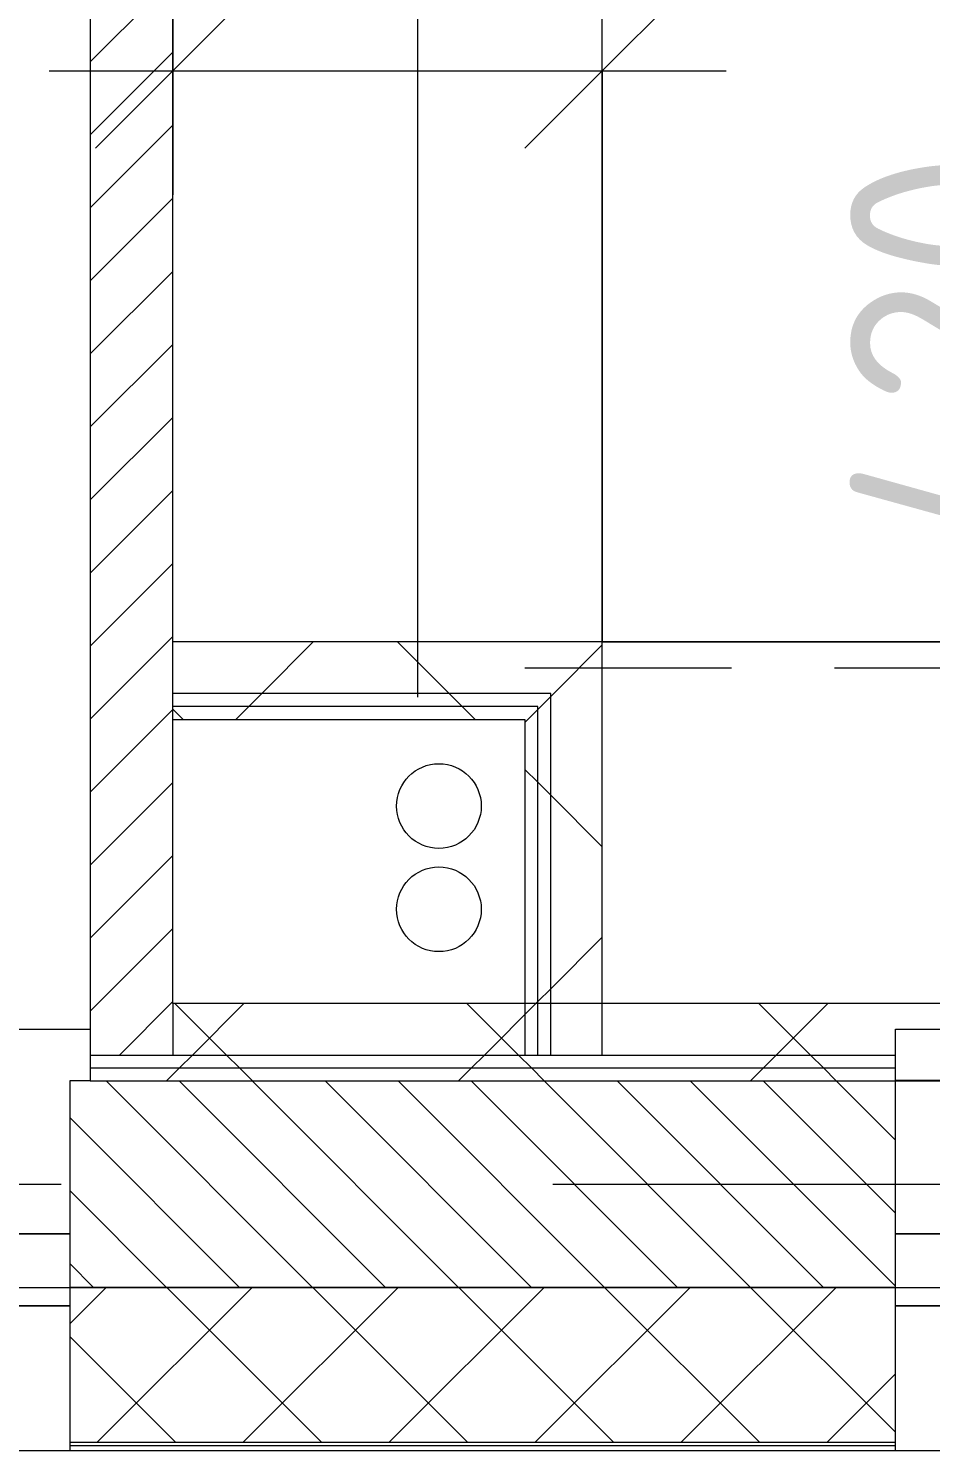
# Model space of a CAD drawing. Header units: millimetres. Extents: x 81037 to 284518, y -8553 to 29000.
# Drawn here: x 91890 to 92764, y -258 to 1119 of the extents above; entities that cross this region are included whole.
import ezdxf

# ---------------------------------------------------------------- set-up
doc = ezdxf.new("R2010")
doc.units = ezdxf.units.MM
doc.linetypes.add('ADSK_Штрих_ш2 п1', pattern=[300, 200, -100])
doc.linetypes.add('Осевая', pattern=[3175, 634.9999999999999, -476.25, 1587.5, -476.25])
for name, color, linetype, lineweight in [('A-ANNO-DIMS', 7, 'Continuous', 9), ('A-ANNO-DIMS-100', 7, 'Continuous', 9), ('A-DETL', 7, 'Continuous', 9), ('A-DETL-1', 7, 'ADSK_Штрих_ш2 п1', 9), ('A-GLAZ', 7, 'Continuous', 9), ('A-WALL', 7, 'Continuous', 9), ('A-WALL-1', 7, 'Continuous', 13), ('A-WALL-IDEN', 7, 'Continuous', 9), ('I-WALL', 7, 'Continuous', 9), ('Оси-2', 7, 'Осевая', 9)]:
    doc.layers.add(name, color=color, linetype=linetype, lineweight=lineweight)
for name, color, linetype, lineweight, true_color in [('A-WALL-2', 7, 'Continuous', 13, 0x008040), ('I-WALL-2', 7, 'Continuous', 9, 0x008040), ('I-WALL-3', 7, 'Continuous', 25, 0x008040)]:
    doc.layers.add(name, color=color, linetype=linetype, lineweight=lineweight, true_color=true_color)
doc.styles.add('ISOCPEUR_1', font='isocpeur.ttf', dxfattribs={"width": 0.9, "height": 200})
doc.dimstyles.new('ISO-2_0_0_9К_Средний_округл2', dxfattribs={"dimscale": 304.8, "dimtxt": 199.196235162063, "dimasz": 0.4921259842519685, "dimexe": 0.3937007874015748, "dimexo": 0, "dimgap": 0, "dimtad": 1, "dimdec": 0, "dimrnd": 10, "dimzin": 0, "dimdsep": 46, "dimtxsty": 'ISOCPEUR_1', "dimblk1": 'OBLIQUE', "dimblk2": 'OBLIQUE', "dimsah": 1, "dimcen": 0.09, "dimdle": 0.3937007874015748, "dimazin": 0, "dimtfac": 1, "dimtdec": 4, "dimtix": 1, "dimtmove": 0, "dimatfit": 3, "dimfxl": 1, "dimtvp": 1, "dimtolj": 1, "dimtzin": 0, "dimarcsym": 2})
doc.dimstyles.new('ISO-2_0_0_9К_Средний_округл2_1', dxfattribs={"dimscale": 304.8, "dimtxt": 199.196235162063, "dimasz": 0.4921259842519685, "dimexe": 0.3937007874015748, "dimexo": 0, "dimgap": 0, "dimtad": 1, "dimdec": 0, "dimrnd": 10, "dimzin": 0, "dimdsep": 46, "dimtxsty": 'ISOCPEUR_1', "dimblk1": 'OBLIQUE', "dimblk2": 'OBLIQUE', "dimsah": 1, "dimcen": 0.09, "dimdle": 0.3937007874015748, "dimazin": 0, "dimtfac": 1, "dimtdec": 4, "dimtix": 1, "dimtmove": 1, "dimatfit": 3, "dimfxl": 1, "dimtvp": 1, "dimtolj": 1, "dimtzin": 0, "dimarcsym": 2})
pattern_1 = [(45, (0, 0), (-141.4213562373095, 141.4213562373095), []), (135, (0, 0), (-141.4213562373095, -141.4213562373095), [])]

# ---------------------------------------------------------------- blocks, each defined once
blk = doc.blocks.new('120_Окно_СКБ_1Ст - 120_Окно_СКБ_1Ст 900х2500_h_ с форточкой-V2-План монтажа стен и перегородок 2 этажа в осях 23_33')
at = {"layer": 'A-GLAZ'}
for p, q in [((-450.0000000000072, -126.9999999999679), (-450.0000000000072, -56.9999999999578)), ((-450.0000000000072, -56.9999999999578), (-379.9999999999655, -56.99999999995794)), ((449.999999999992, -56.99999999995914), (-450.0000000000076, -56.99999999995769)), ((-379.9999999999655, -56.99999999995794), (-379.9999999999655, -126.9999999999681)), ((380.000000000048, -126.9999999999693), (380.000000000048, -56.99999999995916)), ((380.000000000048, -56.99999999995916), (449.9999999999924, -56.99999999995929)), ((449.9999999999924, -56.99999999995929), (449.9999999999924, -126.9999999999694)), ((379.999999999989, -86.99999999996878), (-380.0000000000107, -86.99999999996635)), ((-380.0000000000107, -86.99999999996635), (-380.0000000000108, -126.9999999999688)), ((-330.0000000000068, -136.9999999999696), (-330.0000000000063, -86.9999999999665)), ((329.9999999999974, -136.9999999999717), (329.9999999999976, -86.99999999996864)), ((379.9999999999889, -126.9999999999713), (379.999999999989, -86.99999999996878)), ((-330.0000000000065, -106.9999999999643), (329.9999999999974, -106.9999999999664)), ((329.9999999999974, -116.9999999999664), (-330.0000000000065, -116.9999999999643)), ((-379.9999999999655, -126.9999999999681), (-450.0000000000072, -126.9999999999679)), ((-450.0000000000076, -126.9999999999679), (-400.0000000000067, -126.999999999968)), ((-380.0000000000108, -126.9999999999688), (-400.000000000007, -126.9999999999688)), ((-400.000000000007, -126.9999999999688), (-400.000000000007, -136.9999999999693)), ((-400.000000000007, -136.9999999999693), (399.999999999997, -136.9999999999719)), ((399.999999999997, -136.9999999999719), (-400.000000000007, -136.9999999999693)), ((449.9999999999924, -126.9999999999694), (380.000000000048, -126.9999999999693)), ((399.999999999997, -126.9999999999714), (379.9999999999889, -126.9999999999713)), ((399.9999999999953, -126.9999999999692), (449.9999702300647, -126.9999999999693)), ((399.999999999997, -136.9999999999719), (399.999999999997, -126.9999999999714))]:
    blk.add_line(p, q, dxfattribs=at)
blk = doc.blocks.new('120_Окно_СКБ_1Ст - 120_Окно_СКБ_1Ст 900х2500_h_ с форточкой-22876038-План монтажа стен и перегородок 2 этажа в осях 23_33')
at = {"layer": 'A-GLAZ'}
for p, q in [((-450.0000000000072, -126.9999999999679), (-450.0000000000072, -56.9999999999578)), ((-450.0000000000072, -56.9999999999578), (-379.9999999999655, -56.99999999995794)), ((449.999999999992, -56.99999999995914), (-450.0000000000076, -56.99999999995769)), ((-379.9999999999655, -56.99999999995794), (-379.9999999999655, -126.9999999999681)), ((380.000000000048, -126.9999999999693), (380.000000000048, -56.99999999995916)), ((380.000000000048, -56.99999999995916), (449.9999999999924, -56.99999999995929)), ((449.9999999999924, -56.99999999995929), (449.9999999999924, -126.9999999999694)), ((379.999999999989, -86.99999999996878), (-380.0000000000107, -86.99999999996635)), ((-380.0000000000107, -86.99999999996635), (-380.0000000000108, -126.9999999999688)), ((-330.0000000000068, -136.9999999999696), (-330.0000000000063, -86.9999999999665)), ((329.9999999999974, -136.9999999999717), (329.9999999999976, -86.99999999996864)), ((379.9999999999889, -126.9999999999713), (379.999999999989, -86.99999999996878)), ((-330.0000000000065, -106.9999999999643), (329.9999999999974, -106.9999999999664)), ((329.9999999999974, -116.9999999999664), (-330.0000000000065, -116.9999999999643)), ((-379.9999999999655, -126.9999999999681), (-450.0000000000072, -126.9999999999679)), ((-450.0000000000076, -126.9999999999679), (-400.0000000000047, -126.999999999968)), ((-380.0000000000108, -126.9999999999688), (-400.000000000007, -126.9999999999688)), ((-400.000000000007, -126.9999999999688), (-400.000000000007, -136.9999999999693)), ((-400.000000000007, -136.9999999999693), (399.999999999997, -136.9999999999719)), ((399.999999999997, -136.9999999999719), (-400.000000000007, -136.9999999999693)), ((449.9999999999924, -126.9999999999694), (380.000000000048, -126.9999999999693)), ((399.999999999997, -126.9999999999714), (379.9999999999889, -126.9999999999713)), ((399.9999999999977, -126.9999999999692), (449.999999999992, -126.9999999999693)), ((399.999999999997, -136.9999999999719), (399.999999999997, -126.9999999999714))]:
    blk.add_line(p, q, dxfattribs=at)
blk = doc.blocks.new('DIMBLOCK27-План монтажа стен и перегородок 2 этажа в осях 23_33')
at = {"layer": 'A-ANNO-DIMS-100'}
for p, q in [((92445.9999999986, 524.9999999980853), (92445.9999999986, 1198.146379898919)), ((92029.99999999843, 1184.212397076902), (92029.99999999843, 958.146379898919)), ((92029.99999999843, 1078.146379898919), (92029.99999999843, 1184.212397076902)), ((91909.99999999844, 1078.146379898919), (92565.99999999859, 1078.146379898919)), ((92445.9999999986, 1078.146379898919), (92445.9999999986, 524.9999999980852))]:
    blk.add_line(p, q, dxfattribs=at)
at = {"layer": 'A-ANNO-DIMS-100', "lineweight": 20}
for p, q in [((92029.99999999843, 1078.146379898919), (92104.99999999843, 1153.146379898919)), ((92445.9999999986, 1078.146379898919), (92520.9999999986, 1153.146379898919)), ((92029.99999999843, 1078.146379898919), (91954.99999999843, 1003.146379898919)), ((92445.9999999986, 1078.146379898919), (92370.9999999986, 1003.146379898919))]:
    blk.add_line(p, q, dxfattribs=at)
at = {"layer": 'A-ANNO-DIMS-100', "color": 0, "insert": (92038.80376483646, 1339.437529179554), "char_height": 200, "width": 478.0709643889512, "attachment_point": 1, "line_spacing_factor": 1.149209049011902, "style": 'ISOCPEUR_1'}
blk.add_mtext('420', dxfattribs=at)
blk = doc.blocks.new('_Oblique')
at = {"color": 0, "linetype": 'ByBlock', "lineweight": -2}
blk.add_line((-0.5, -0.5), (0.5, 0.5), dxfattribs=at)
blk = doc.blocks.new('DIMBLOCK28-План монтажа стен и перегородок 2 этажа в осях 23_33')
at = {"layer": 'A-ANNO-DIMS-100'}
for p, q in [((92947.47109940561, 1016.610566825291), (92947.47109940561, 518.218096501165)), ((92947.47109940561, 644.9999999980837), (92947.47109940561, -19.99999466471506)), ((92445.9999999986, 524.9999999980853), (93067.4710994056, 524.9999999980832)), ((92947.47109940561, 524.9999999980836), (92445.9999999986, 524.9999999980852)), ((92947.47109940561, 518.218096501165), (92947.47109940561, 312.5000026666843)), ((93053.53711658358, 100.0000053352846), (92827.4710994056, 100.0000053352853)), ((92947.47109940561, 100.0000053352849), (93053.53711658358, 100.0000053352846))]:
    blk.add_line(p, q, dxfattribs=at)
at = {"layer": 'A-ANNO-DIMS-100', "lineweight": 20}
for p, q in [((92947.47109940561, 524.9999999980836), (92872.47109940561, 599.9999999980837)), ((92947.47109940561, 524.9999999980836), (93022.47109940561, 449.9999999980836)), ((92947.47109940561, 100.0000053352849), (92872.47109940561, 175.000005335285)), ((92947.47109940561, 100.0000053352849), (93022.47109940561, 25.00000533528486))]:
    blk.add_line(p, q, dxfattribs=at)
at = {"layer": 'A-ANNO-DIMS-100', "color": 0, "insert": (92686.17995012496, 618.218096501165), "char_height": 200, "width": 478.0709643889512, "attachment_point": 1, "rotation": 90, "line_spacing_factor": 1.149209049011902, "style": 'ISOCPEUR_1'}
blk.add_mtext('420', dxfattribs=at)

msp = doc.modelspace()

# ---------------------------------------------------------------- hatches: boundary and pattern name
at = {"layer": 'A-WALL'}
h = msp.add_hatch(dxfattribs=at)
h.set_pattern_fill('FP_3', color=256, style=0, pattern_type=2)
h.set_pattern_definition([(135, (0, 0), (-35.35533905932738, -35.35533905932737), [])])
h.paths.add_polyline_path([(122651.4964097478, -99.9999946648122), (122830.0000390225, -99.9999946648122), (122830.0000390225, 100.0000053351856), (122030.0000297698, 100.00000533519), (122030.0000297698, -99.9999946648122), (122325.8366514767, -99.9999946648122)])
h.paths.add_polyline_path([(119329.9999999999, -99.99999466480354), (119329.9999999999, 100.0000053351986), (118830.0000476523, 100.0000053351986), (118830.0000476523, -99.99999466480354), (119069.2390687663, -99.99999466480354)])
h.paths.add_polyline_path([(115161.3219695138, -99.99999466478621), (115630.0000000009, -99.99999466478621), (115630.0000000009, 100.0000053352073), (114580.0000000009, 100.000005335216), (114580.0000000009, -99.99999466478621), (114835.6622112428, -99.99999466478621)])
h.paths.add_polyline_path([(113680.0000000009, -99.99999466478621), (113680.0000000009, 100.000005335216), (113429.9999821184, 100.000005335216), (113429.9999821184, -99.99999466478621), (113533.0231781586, -99.99999466478621)])
h.paths.add_polyline_path([(108929.9999999999, -99.99999466476889), (110229.9999821184, -99.99999466476889), (110229.9999821184, 100.0000053352246), (108929.9999999999, 100.0000053352333)])
h.paths.add_polyline_path([(103779.9999702319, -99.99999466475155), (104830.0000000008, -99.99999466475155), (104830.0000000008, 100.000005335242), (103779.9999702319, 100.0000053352506)])
h.paths.add_polyline_path([(102786.2511552143, -99.99999466475155), (102879.9999702319, -99.99999466475155), (102879.9999702319, 100.0000053352506), (102630.0000476508, 100.0000053352506), (102630.0000476508, -99.9999946647429)])
h.paths.add_polyline_path([(101730.0000476508, -99.9999946647429), (101730.0000476508, 100.0000053352506), (100830.000035766, 100.0000053352593), (100830.000035766, -99.9999946647429), (101483.6121221301, -99.9999946647429)])
h.paths.add_polyline_path([(97575.6950228776, -99.99999466473423), (99030.0000000013, -99.99999466473423), (99030.0000000013, 100.0000053352593), (95680.00000000132, 100.0000053352766), (95680.00000000132, -99.99999466472558), (97250.03526460654, -99.99999466472558)])
h.paths.add_polyline_path([(94780.00000000134, -99.99999466472558), (94780.00000000134, 100.0000053352766), (94530.00001788359, 100.0000053352766), (94530.00001788359, -99.99999466471691), (94644.75719843821, -99.99999466471691)])
h.paths.add_polyline_path([(92690.79864881198, -99.99999466471691), (92730.00001788259, -99.99999466471691), (92730.00001788259, 100.0000053352853), (91930.00001788115, 100.0000053352853), (91930.00001788115, -99.99999466470824), (92365.13889054093, -99.99999466470824)])
h = msp.add_hatch(dxfattribs=at)
h.set_pattern_fill('FP_1', color=256, style=0, pattern_type=2)
h.set_pattern_definition([(45, (0, 0), (-70.71067811865476, 70.71067811865476), []), (135, (0, 0), (-70.71067811865476, -70.71067811865474), [])])
h.paths.add_polyline_path([(125080.0000000009, -249.9999946647088), (125080.0000000009, -99.99999466470824), (123730.0000390225, -99.99999466469959), (123730.0000390225, -249.9999946647001)])
h.paths.add_polyline_path([(122830.0000390225, -249.9999946647001), (122830.0000390225, -99.99999466469959), (122030.0000297698, -99.99999466469092), (122030.0000297698, -249.9999946646915)])
h.paths.add_polyline_path([(120229.9999999999, -249.9999946646915), (121130.0000297698, -249.9999946646915), (121130.0000297698, -99.99999466469092), (120229.9999999999, -99.99999466469092), (120229.9999999999, -126.0300784993581)])
h.paths.add_polyline_path([(119329.9999999999, -249.9999946646828), (119329.9999999999, -99.99999466468226), (117930.0000000009, -99.99999466468226), (117930.0000000009, -249.9999946646828)])
h.paths.add_polyline_path([(114580.0000000009, -249.9999946646785), (115630.0000000009, -249.9999946646785), (115630.0000000009, -99.99999466467793), (114580.0000000009, -99.99999466467793), (114580.0000000009, -126.0300784993581)])
h.paths.add_polyline_path([(113680.0000000009, -249.9999946646698), (113680.0000000009, -99.99999466466926), (112529.9999821184, -99.99999466466926), (112529.9999821184, -249.9999946646698)])
h.paths.add_polyline_path([(110229.9999821184, -249.9999946646612), (110229.9999821184, -99.9999946646606), (108929.9999999999, -99.99999466465194), (108929.9999999999, -249.9999946646525)])
h.paths.add_polyline_path([(108029.9999999999, -249.9999946646525), (108029.9999999999, -99.99999466465194), (107130.0000000008, -99.99999466465194), (107130.0000000008, -249.9999946646525)])
h.paths.add_polyline_path([(104830.0000000009, -249.9999946646438), (104830.0000000009, -99.99999466464327), (103779.9999702319, -99.99999466463461), (103779.9999702319, -249.9999946646352)])
h.paths.add_polyline_path([(102879.9999702319, -249.9999946646352), (102879.9999702319, -99.99999466463461), (100830.000035766, -99.99999466462594), (100830.000035766, -249.9999946646265)])
h.paths.add_polyline_path([(99930.00003576599, -249.9999946646265), (99930.00000000132, -99.99999466462594), (95680.00000000134, -99.99999466460862), (95680.00000000134, -249.9999946646092)])
h.paths.add_polyline_path([(94780.00000000134, -249.9999946646092), (94780.00000000134, -99.99999466460862), (93630.0000178826, -100.0000000019481), (93630.0000178826, -249.9999946646092)])
h.paths.add_polyline_path([(91930.00001788116, -249.9999946646005), (92730.00001788259, -249.9999946646005), (92730.00001788259, -99.99999466459995), (91930.00001788116, -99.99999466459995), (91930.00001788116, -126.0300784993581)])
h.paths.add_polyline_path([(91030.00001788118, -249.9999946646005), (91030.00001788116, -99.99999466459995), (89210.00000000134, -99.9999946645913), (89210.00000000134, -249.9999946645918), (89759.86082437259, -249.9999946645918)])
at = {"layer": 'I-WALL'}
h = msp.add_hatch(dxfattribs=at)
h.set_pattern_fill('FP_5', color=256, style=0, pattern_type=2)
h.set_pattern_definition([(45, (0, 0), (-35.35533905932738, 35.35533905932738), [])])
h.paths.add_polyline_path([(92029.99999999853, 125.0000053352839), (92028.99999999853, 3755.000005335346), (91949.99999999852, 3755.000005335346), (91949.99999999852, 125.0000053352839)])
h.paths.add_polyline_path([(92028.99999999853, 5155.000005335344), (92029.99999999853, 5155.000005335344), (92029.99999999856, 10400.00000533563), (91949.99999999853, 10400.00000533563), (91949.99999999852, 5155.000005335344), (91999.99999999757, 5155.000005335344)])
at = {"layer": 'I-WALL-2'}
h = msp.add_hatch(dxfattribs=at)
h.set_pattern_fill('FP_38', color=256, style=0, pattern_type=2)
h.set_pattern_definition(pattern_1)
h.paths.add_polyline_path([(92395.99999999868, 474.9999999980815), (92445.9999999987, 474.9999999980815), (92445.9999999987, 524.9999999980874), (92029.99999999853, 524.9999999980874), (92029.99999999853, 474.9999999980815), (92365.13889054093, 474.9999999980815)])
h = msp.add_hatch(dxfattribs=at)
h.set_pattern_fill('FP_38', color=256, style=0, pattern_type=2)
h.set_pattern_definition(pattern_1)
h.paths.add_polyline_path([(92383.4999999987, 462.49999999808), (92395.99999999868, 462.49999999808), (92395.99999999868, 474.9999999980815), (92029.99999999853, 474.9999999980815), (92029.99999999853, 462.4999999980886), (92365.13889054093, 462.49999999808)])
h = msp.add_hatch(dxfattribs=at)
h.set_pattern_fill('FP_38', color=256, style=0, pattern_type=2)
h.set_pattern_definition(pattern_1)
h.paths.add_polyline_path([(92445.9999999987, 125.0000053352839), (92445.9999999987, 474.9999999980815), (92395.99999999868, 474.9999999980815), (92395.99999999868, 125.0000053352839)])
h = msp.add_hatch(dxfattribs=at)
h.set_pattern_fill('FP_38', color=256, style=0, pattern_type=2)
h.set_pattern_definition(pattern_1)
h.paths.add_polyline_path([(92370.9999999987, 449.9999999980872), (92383.4999999987, 449.9999999980872), (92383.4999999987, 462.49999999808), (92029.99999999853, 462.4999999980886), (92029.99999999853, 449.9999999980872), (92365.13889054093, 449.9999999980872)])
h = msp.add_hatch(dxfattribs=at)
h.set_pattern_fill('FP_38', color=256, style=0, pattern_type=2)
h.set_pattern_definition(pattern_1)
h.paths.add_polyline_path([(92395.99999999868, 125.0000053352839), (92395.99999999868, 462.49999999808), (92383.4999999987, 462.49999999808), (92383.4999999987, 125.0000053352839)])
h = msp.add_hatch(dxfattribs=at)
h.set_pattern_fill('FP_38', color=256, style=0, pattern_type=2)
h.set_pattern_definition(pattern_1)
h.paths.add_polyline_path([(92383.4999999987, 125.0000053352839), (92383.4999999987, 449.9999999980872), (92370.9999999987, 449.9999999980872), (92370.9999999987, 125.0000053352839)])
h = msp.add_hatch(dxfattribs=at)
h.set_pattern_fill('FP_38', color=256, style=0, pattern_type=2)
h.set_pattern_definition(pattern_1)
h.paths.add_polyline_path([(92029.99999999853, 125.0000053352839), (92730.00001788259, 125.0000053352839), (92730.00001788259, 150.0000053354082), (93630.00004765257, 150.0000053353995), (93630.00001788359, 175.0000045083605), (92029.99999999853, 175.0000053352856), (92029.99999999853, 134.7996860009186)])
h = msp.add_hatch(dxfattribs=at)
h.set_pattern_fill('FP_38', color=256, style=0, pattern_type=2)
h.set_pattern_definition(pattern_1)
h.paths.add_polyline_path([(92690.79864881198, 112.5000053352781), (92730.00001788259, 112.5000053352781), (92730.00001788259, 125.0000053352839), (91949.99999999852, 125.0000053352839), (91949.99999999852, 112.5000053352868), (92365.13889054093, 112.5000053352868)])
h = msp.add_hatch(dxfattribs=at)
h.set_pattern_fill('FP_38', color=256, style=0, pattern_type=2)
h.set_pattern_definition(pattern_1)
h.paths.add_polyline_path([(92095.79513659692, 100.0000053352853), (92730.00001788259, 100.0000053352853), (92730.00001788259, 112.5000053352781), (91949.99999999852, 112.5000053352868), (91949.99999999852, 100.0000053352853), (92039.4791322699, 100.0000053352853)])

# ---------------------------------------------------------------- linework, layer by layer
at = {"layer": 'A-DETL'}
for centre in [(92287.6991461321, 366.126488504895), (92287.6991461321, 266.1264885048918)]:
    msp.add_circle(centre, 40.99999999988358, dxfattribs=at)
at = {"layer": 'A-DETL-1'}
msp.add_line((92370.99999999857, 499.9999999980855), (96670.99999999857, 499.9999999980716), dxfattribs=at)
at = {"layer": 'A-WALL'}
for p, q in [((91949.99999999843, 100.0000053352882), (91930.00001788104, 100.0000053352883)), ((91930.00001788104, 100.0000053352883), (91930.00001788106, -257.9999946645979)), ((92730.00001788251, -257.9999946646005), (92730.00001788251, 100.0000053352857)), ((91050.00004765097, -99.99999466459501), (91930.00001788106, -99.99999466459785)), ((92730.00001788251, -99.99999466460044), (93630.00001788251, -99.99999466460332)), ((89202.00000000125, -257.9999946645891), (92730.00001788251, -257.9999946646005)), ((92730.00001788251, -257.9999946646005), (107130.0000000007, -257.999994664647))]:
    msp.add_line(p, q, dxfattribs=at)
at = {"layer": 'A-WALL-1'}
for p, q in [((91930.00001788104, -99.99999466471176), (92730.00001788251, -99.99999466471435)), ((92730.00001788251, -99.99999466460044), (91930.00001788106, -99.99999466459785)), ((91930.00001788106, -249.9999946645979), (92730.00001788251, -249.9999946646005)), ((91930.00001788106, -252.9999946645979), (92730.00001788251, -252.9999946646005))]:
    msp.add_line(p, q, dxfattribs=at)
at = {"layer": 'A-WALL-2'}
for p, q in [((92395.99999999859, 474.9999999980852), (92029.99999999843, 474.9999999980865)), ((92395.99999999859, 125.0000053352864), (92395.99999999859, 474.9999999980853)), ((92383.4999999986, 462.4999999980853), (92029.99999999843, 462.4999999980865)), ((92383.4999999986, 125.0000053352864), (92383.4999999986, 462.4999999980853)), ((92029.99999999843, 175.0000053352875), (92029.99999999843, 125.0000053352874)), ((91949.99999999843, 125.0000053352878), (92730.00001788251, 125.0000053352852)), ((91949.99999999843, 112.500005335288), (92730.00001788251, 112.5000053352852)), ((91949.99999999843, 100.0000053352874), (92730.00001788251, 100.0000053352852))]:
    msp.add_line(p, q, dxfattribs=at)
at = {"layer": 'A-WALL-IDEN'}
msp.add_line((92267.25504312202, 471.6224770157712), (92267.25504312202, 1688.163171420326), dxfattribs=at)
at = {"layer": 'I-WALL'}
for p, q in [((91949.99999999843, 3700.000005335362), (91949.99999999843, 125.0000053352877)), ((92029.99999999841, 175.0000053352875), (92029.99999999843, 3700.000005335362)), ((91050.00004765097, 150.000005335405), (91949.99999999843, 150.0000053354021))]:
    msp.add_line(p, q, dxfattribs=at)
at = {"layer": 'I-WALL-2'}
for p, q in [((92445.9999999986, 524.9999999980852), (92029.99999999843, 524.9999999980864)), ((92445.9999999986, 125.0000053352864), (92445.9999999986, 524.9999999980852)), ((92029.99999999843, 449.9999999980865), (92370.9999999986, 449.9999999980855)), ((92370.9999999986, 449.9999999980854), (92370.9999999986, 125.0000053352864)), ((93630.00004765247, 175.0000053352823), (92029.99999999843, 175.0000053352875)), ((92730.00001788251, 100.0000053352852), (92730.00001788251, 150.0000053354067)), ((92730.00001788251, 150.0000053354067), (93630.00001788347, 150.0000053354038)), ((91949.99999999843, 125.0000053352877), (91949.99999999843, 100.0000053352874))]:
    msp.add_line(p, q, dxfattribs=at)
at = {"layer": 'I-WALL-3'}
msp.add_line((93630.00001788347, 100.0000053352823), (92730.00001788248, 100.0000053352852), dxfattribs=at)
at = {"layer": 'Оси-2'}
msp.add_line((84936.71959556935, -2.930646141054324e-09), (122760.0000000007, -3.052831987733666e-09), dxfattribs=at)

# ---------------------------------------------------------------- block references
at = {"layer": 'A-GLAZ', "rotation": 180}
for name, p in [('120_Окно_СКБ_1Ст - 120_Окно_СКБ_1Ст 900х2500_h_ с форточкой-V2-План монтажа стен и перегородок 2 этажа в осях 23_33', (91480.00001788104, -174.9999946645964)), ('120_Окно_СКБ_1Ст - 120_Окно_СКБ_1Ст 900х2500_h_ с форточкой-22876038-План монтажа стен и перегородок 2 этажа в осях 23_33', (93180.00001788248, -174.9999946646019))]:
    msp.add_blockref(name, p, dxfattribs=at)

# ---------------------------------------------------------------- dimensions: what is measured, and where the dimension line sits
at = {"layer": 'A-ANNO-DIMS'}
dim = msp.add_linear_dim(base=(92445.9999999986, 1078.146379898919), p1=(92029.99999999843, 1184.212397076902), p2=(92445.9999999986, 524.9999999980852), dimstyle='ISO-2_0_0_9К_Средний_округл2', override={"dimpost": '<>', "dimfxl": 779.4979053612298}, dxfattribs=at)
dim.commit()
dim.dimension.update_dxf_attribs({"geometry": 'DIMBLOCK27-План монтажа стен и перегородок 2 этажа в осях 23_33', "text_midpoint": (92237.99999999852, 1178.146379898919)})
dim = msp.add_linear_dim(base=(92947.47109940564, 100.0000053352846), p1=(92445.9999999986, 524.9999999980852), p2=(93053.53711658358, 100.0000053352846), angle=89.99999999999991, dimstyle='ISO-2_0_0_9К_Средний_округл2_1', override={"dimpost": '<>', "dimfxl": 741.4353265739172}, dxfattribs=at)
dim.commit()
dim.dimension.update_dxf_attribs({"geometry": 'DIMBLOCK28-План монтажа стен и перегородок 2 этажа в осях 23_33', "text_midpoint": (92819.51328345829, 857.2535786956405), "dimtype": 160, "text_rotation": 89.99999999999991})

doc.saveas('drawing.dxf')
